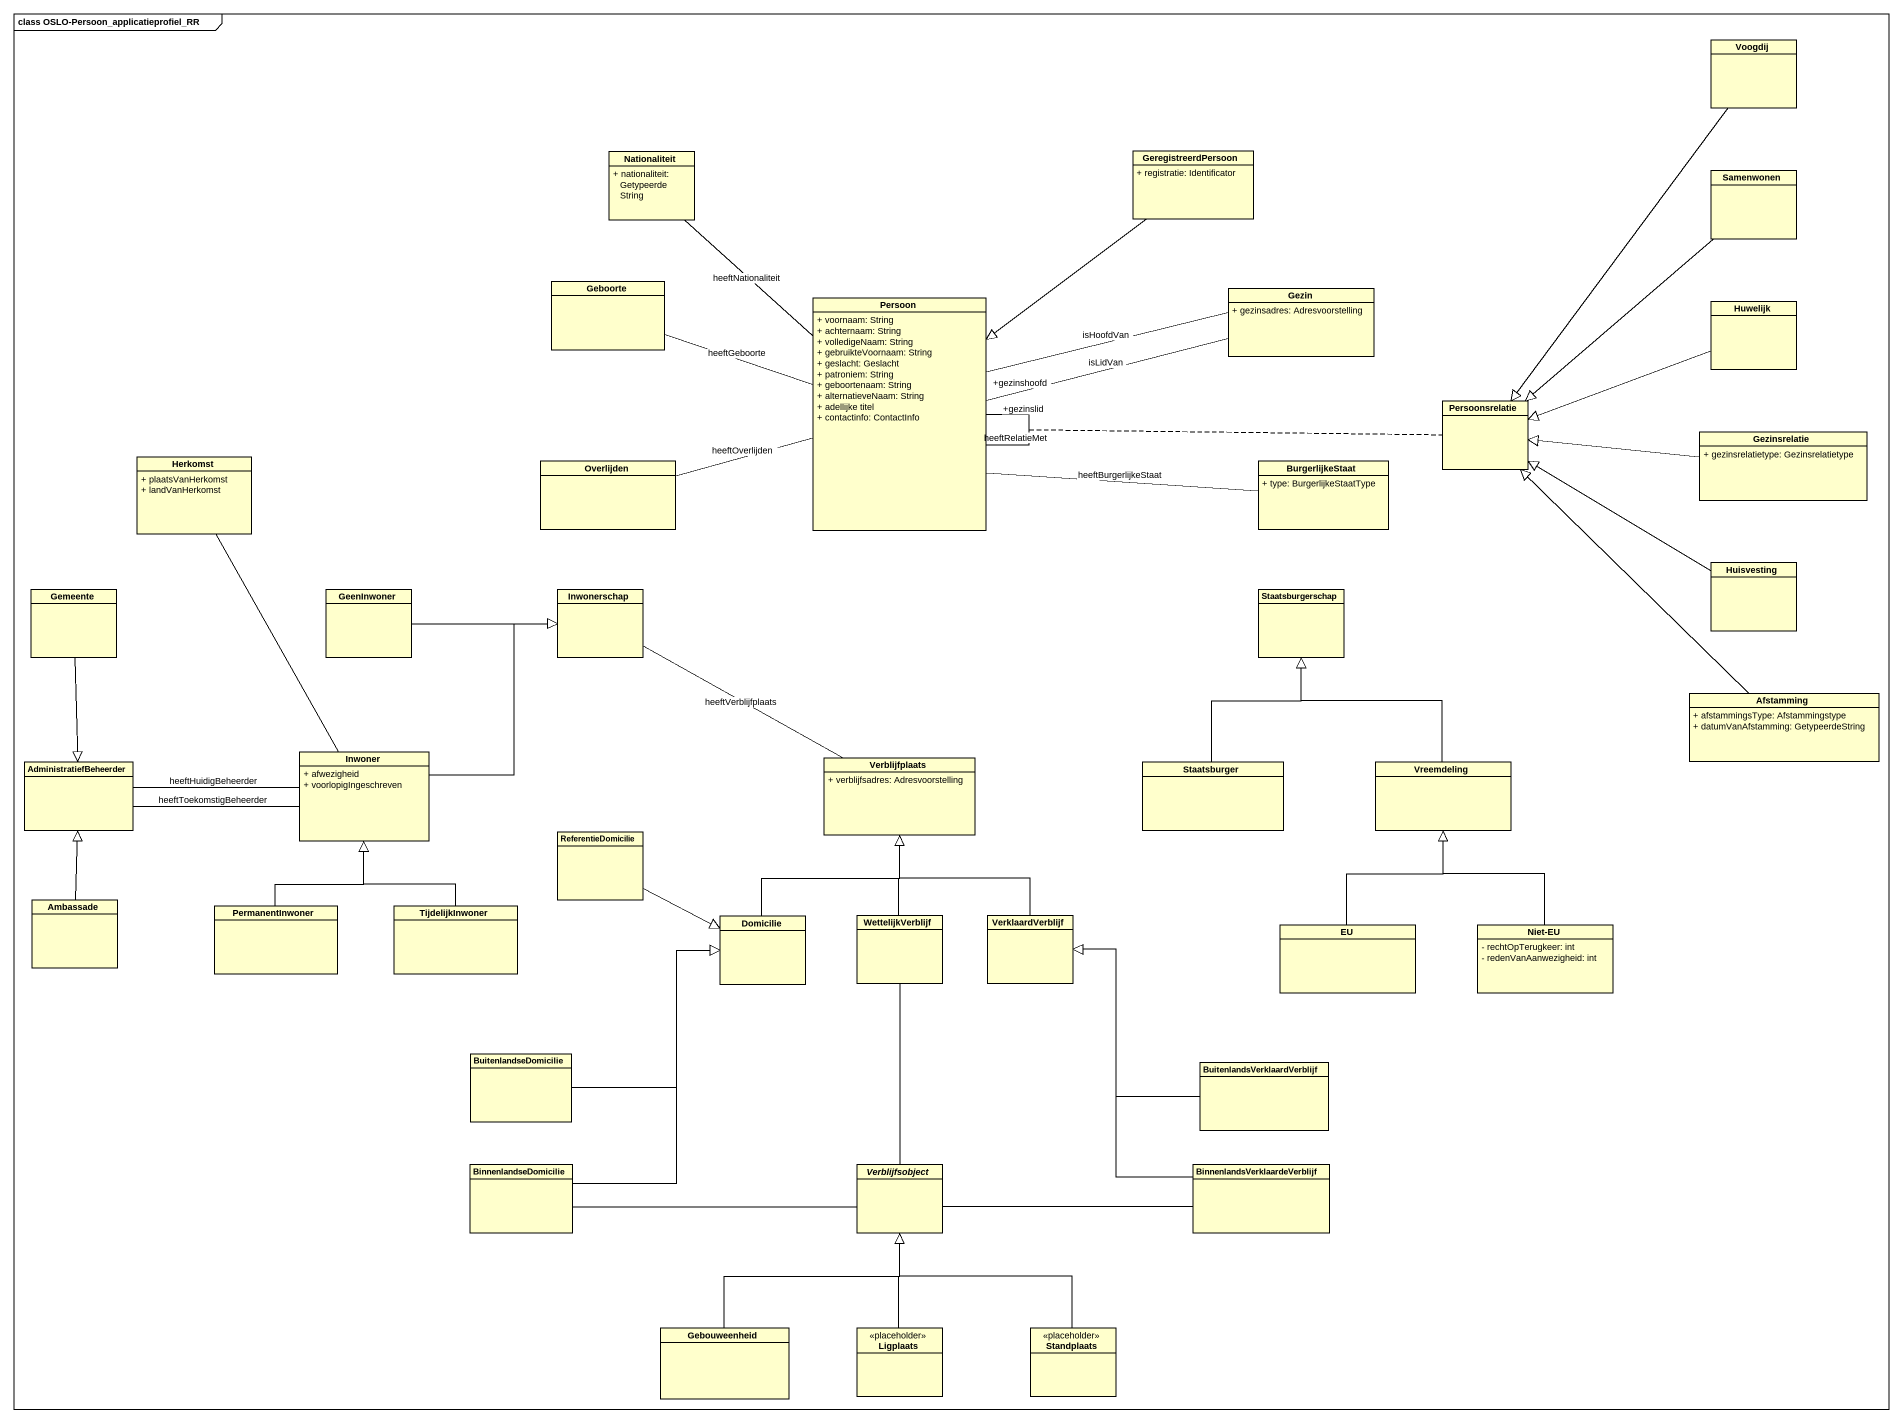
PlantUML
@startuml
mainframe class OSLO-Persoon_applicatieprofiel_RR
hide circle
hide empty members
skinparam classAttributeIconSize 0
class Voogdij
class Nationaliteit {
  + nationaliteit: GetypeerdeString
}
class GeregistreerdPersoon {
  + registratie: Identificator
}
class Samenwonen
class Geboorte
class Gezin {
  + gezinsadres: Adresvoorstelling
}
class Persoon {
  + voornaam: String
  + achternaam: String
  + volledigeNaam: String
  + gebruikteVoornaam: String
  + geslacht: Geslacht
  + patroniem: String
  + geboortenaam: String
  + alternatieveNaam: String
  + adellijke titel
  + contactinfo: ContactInfo
}
class Huwelijk
class Persoonsrelatie
class Gezinsrelatie {
  + gezinsrelatietype: Gezinsrelatietype
}
class Herkomst {
  + plaatsVanHerkomst
  + landVanHerkomst
}
class Overlijden
class BurgerlijkeStaat {
  + type: BurgerlijkeStaatType
}
class Huisvesting
class Gemeente
class GeenInwoner
class Inwonerschap
class Staatsburgerschap
class Afstamming {
  + afstammingsType: Afstammingstype
  + datumVanAfstamming: GetypeerdeString
}
class Inwoner {
  + afwezigheid
  + voorlopigIngeschreven
}
class Verblijfplaats {
  + verblijfsadres: Adresvoorstelling
}
class AdministratiefBeheerder
class Staatsburger
class Vreemdeling
class ReferentieDomicilie
class Ambassade
class PermanentInwoner
class TijdelijkInwoner
class Domicilie
class WettelijkVerblijf
class VerklaardVerblijf
class EU
class "Niet-EU" as Niet_EU {
  - rechtOpTerugkeer: int
  - redenVanAanwezigheid: int
}
class BuitenlandseDomicilie
class BuitenlandsVerklaardVerblijf
class BinnenlandseDomicilie
abstract class Verblijfsobject
class "BinnenlandsVerklaardeVerblijf" as BinnenlandsVerklaardeVerblij
class Gebouweenheid
class Ligplaats <<placeholder>>
class Standplaats <<placeholder>>
Voogdij --|> Persoonsrelatie
GeregistreerdPersoon --|> Persoon
Samenwonen --|> Persoonsrelatie
Persoon -up- Nationaliteit : heeftNationaliteit
Persoon -left- Geboorte : heeftGeboorte
Persoon "+gezinslid" -right- Gezin : isLidVan
Persoon "+gezinshoofd" -right- Gezin : isHoofdVan
Persoon -- Persoon : heeftRelatieMet
(Persoon, Persoon) .. Persoonsrelatie
Persoon -left- Overlijden : heeftOverlijden
Persoon -right- BurgerlijkeStaat : heeftBurgerlijkeStaat
Huwelijk -left-|> Persoonsrelatie
Gezinsrelatie -left-|> Persoonsrelatie
Huisvesting -up-|> Persoonsrelatie
Gemeente --|> AdministratiefBeheerder
GeenInwoner -right-|> Inwonerschap
Inwonerschap -right- Verblijfplaats : heeftVerblijfplaats
Afstamming -up-|> Persoonsrelatie
Inwoner -up- Herkomst
Inwoner -up-|> Inwonerschap
Inwoner -left- AdministratiefBeheerder : heeftToekomstigBeheerder
Inwoner -left- AdministratiefBeheerder : heeftHuidigBeheerder
Staatsburger -up-|> Staatsburgerschap
Vreemdeling -up-|> Staatsburgerschap
ReferentieDomicilie -right-|> Domicilie
Ambassade -up-|> AdministratiefBeheerder
PermanentInwoner -up-|> Inwoner
TijdelijkInwoner -up-|> Inwoner
Domicilie -up-|> Verblijfplaats
WettelijkVerblijf -up-|> Verblijfplaats
WettelijkVerblijf -- Verblijfsobject
VerklaardVerblijf -up-|> Verblijfplaats
EU -up-|> Vreemdeling
Niet_EU -up-|> Vreemdeling
BuitenlandseDomicilie -right-|> Domicilie
BuitenlandsVerklaardVerblijf -up-|> VerklaardVerblijf
BinnenlandseDomicilie -up-|> Domicilie
BinnenlandseDomicilie -right- Verblijfsobject
BinnenlandsVerklaardeVerblij -up-|> VerklaardVerblijf
BinnenlandsVerklaardeVerblij -left- Verblijfsobject
Gebouweenheid -up-|> Verblijfsobject
Ligplaats -up-|> Verblijfsobject
Standplaats -up-|> Verblijfsobject
@enduml
